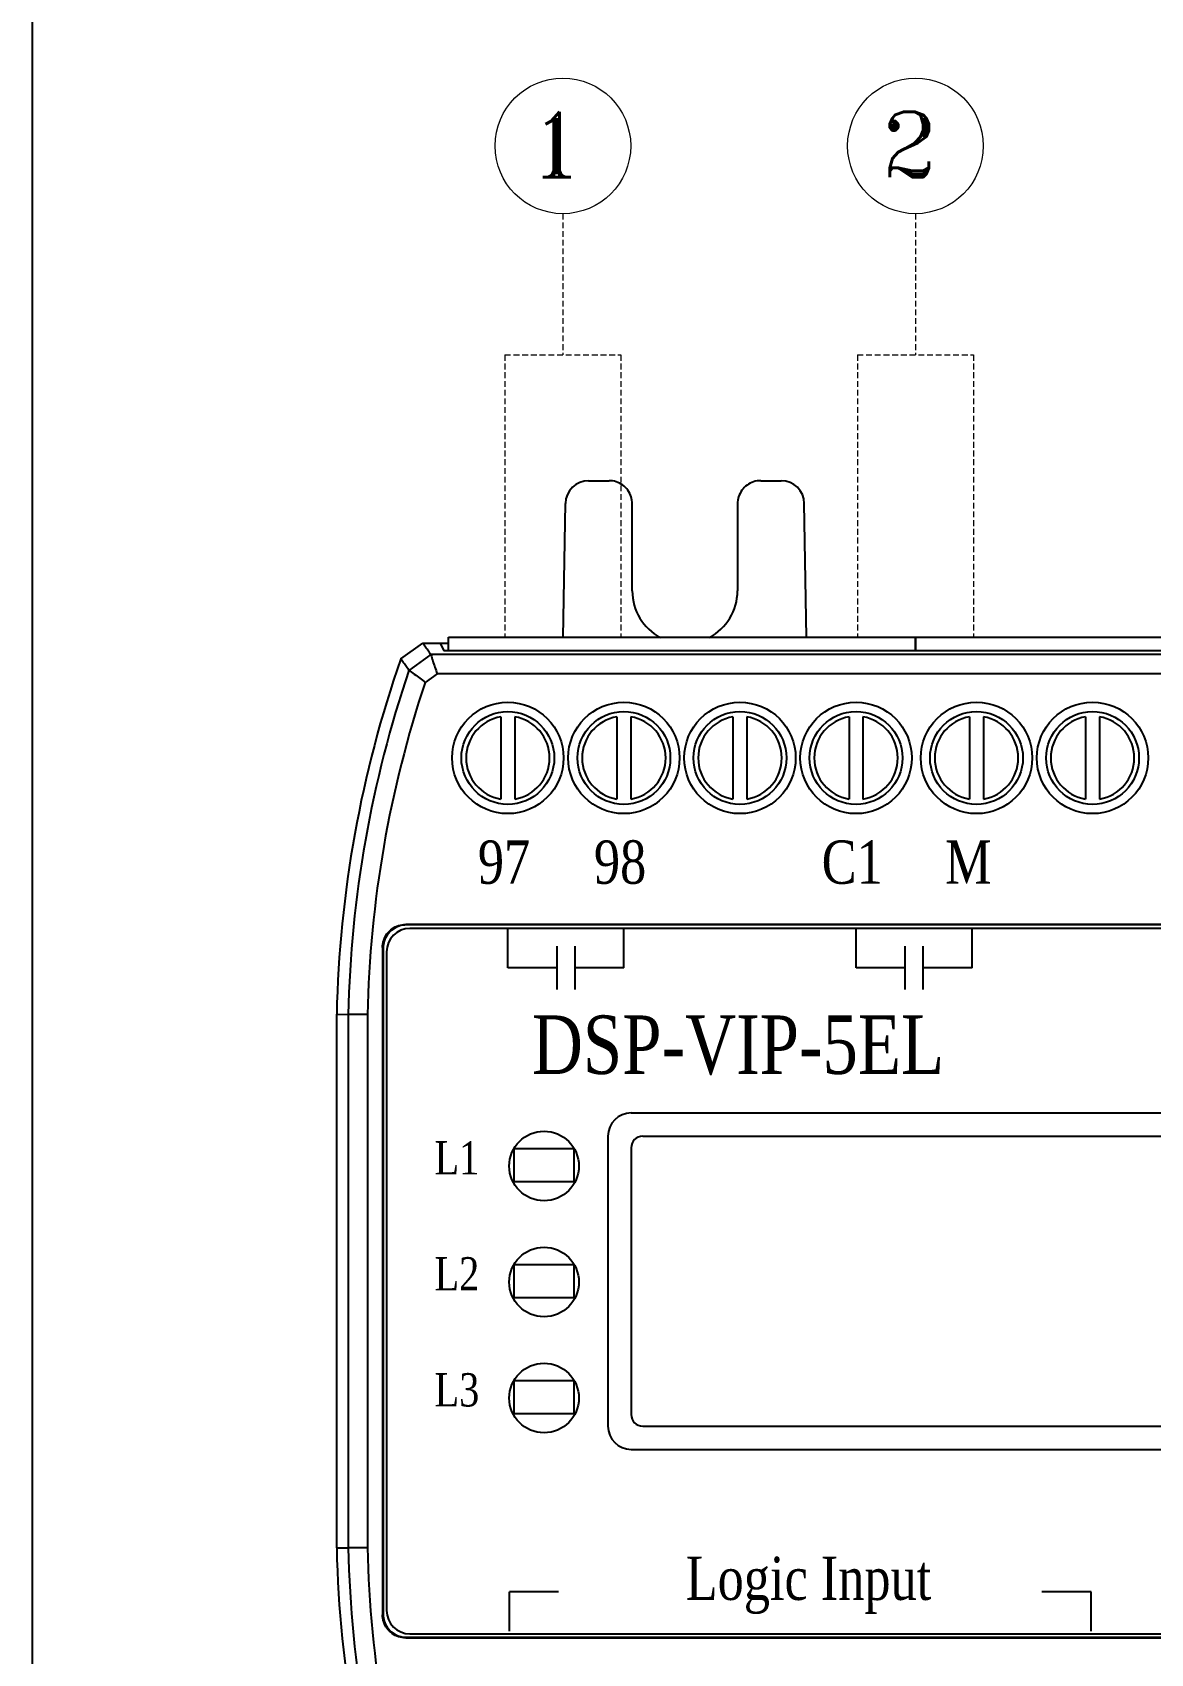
# Model space of a CAD drawing. Header units: millimetres. Extents: x 87 to 927, y 85 to 1088.
# Drawn here: x 87.1 to 135.3, y 613.8 to 683.7 of the extents above; entities that cross this region are included whole.
import ezdxf
from ezdxf.enums import TextEntityAlignment as Align

# ---------------------------------------------------------------- set-up
doc = ezdxf.new("R2010")
doc.units = ezdxf.units.MM
doc.linetypes.add('DASHED2', pattern=[0.375, 0.25, -0.125])
for name, color, linetype in [('03___PRT_ALL_CURVES', 7, 'Continuous'), ('40', 4, 'Continuous'), ('도면층1', 7, 'Continuous')]:
    doc.layers.add(name, color=color, linetype=linetype)
doc.styles.add('SS', font='batang.ttc', dxfattribs={"width": 0.8})
doc.styles.add('STYLE2', font='romant.shx')

msp = doc.modelspace()

# ---------------------------------------------------------------- linework, layer by layer
at = {"color": 1, "linetype": 'DASHED2', "lineweight": 18}
for p, q in [((109.958, 675.871), (109.958, 669.785)), ((125.148, 675.871), (125.148, 669.785)), ((107.458, 669.785), (107.458, 657.615)), ((112.458, 669.785), (112.458, 657.615)), ((122.648, 669.785), (122.648, 657.615)), ((127.648, 669.785), (127.648, 657.615))]:
    msp.add_line(p, q, dxfattribs=at)
at = {"color": 1, "linetype": 'DASHED2', "lineweight": 5}
for p, q in [((107.458, 669.785), (112.458, 669.785)), ((122.648, 669.785), (127.648, 669.785))]:
    msp.add_line(p, q, dxfattribs=at)
at = {"color": 7, "linetype": 'Continuous'}
for p, q in [((111.069, 664.365), (111.946, 664.365)), ((118.482, 664.365), (119.359, 664.365)), ((109.968, 657.615), (110.069, 663.382)), ((112.947, 659.615), (112.947, 663.365)), ((117.481, 663.365), (117.481, 659.615)), ((120.46, 657.615), (120.359, 663.382)), ((105.024, 657.615), (125.149, 657.615)), ((105.024, 657.026), (105.024, 657.615)), ((125.149, 657.615), (125.149, 657.026)), ((125.152, 657.615), (175.402, 657.615)), ((125.152, 657.026), (125.152, 657.615)), ((102.975, 656.693), (103.919, 657.365)), ((104.273, 656.868), (103.327, 656.19)), ((103.919, 657.365), (105.024, 657.365)), ((176.155, 656.869), (104.273, 656.869)), ((104.665, 657.365), (104.835, 657.026)), ((175.593, 657.026), (104.835, 657.026)), ((104.539, 656.041), (104.026, 655.673)), ((175.889, 656.041), (104.539, 656.041)), ((107.287, 654.189), (107.287, 650.64)), ((107.887, 654.189), (107.887, 650.64)), ((112.287, 654.189), (112.287, 650.64)), ((112.887, 654.189), (112.887, 650.64)), ((117.287, 654.189), (117.287, 650.64)), ((117.887, 654.189), (117.887, 650.64)), ((122.287, 654.189), (122.287, 650.64)), ((122.887, 654.189), (122.887, 650.64)), ((127.477, 654.189), (127.477, 650.64)), ((128.077, 654.189), (128.077, 650.64)), ((132.477, 654.189), (132.477, 650.64)), ((133.077, 654.189), (133.077, 650.64)), ((177.239, 645.239), (103.189, 645.239)), ((103.189, 645.239), (103.214, 645.215)), ((177.214, 645.215), (103.214, 645.215)), ((177.064, 645.065), (103.364, 645.065)), ((107.587, 643.366), (107.587, 645.065)), ((112.587, 643.366), (112.587, 645.065)), ((122.587, 643.366), (122.587, 645.065)), ((127.587, 643.366), (127.587, 645.065)), ((102.19, 644.239), (102.19, 615.49)), ((102.19, 644.239), (102.214, 644.215)), ((102.214, 644.215), (102.214, 615.514)), ((109.706, 642.432), (109.706, 644.301)), ((110.486, 642.432), (110.486, 644.301)), ((124.706, 642.432), (124.706, 644.301)), ((125.486, 642.432), (125.486, 644.301)), ((102.364, 644.065), (102.364, 615.665)), ((100.214, 618.365), (100.214, 641.365)), ((100.214, 641.365), (100.71, 641.359)), ((100.71, 641.359), (100.71, 618.37)), ((101.538, 641.359), (100.71, 641.359)), ((101.538, 641.344), (101.538, 618.385)), ((100.214, 618.365), (100.71, 618.37)), ((101.538, 618.37), (100.71, 618.37)), ((107.652, 614.781), (107.652, 616.479)), ((132.712, 614.781), (132.712, 616.479)), ((102.19, 615.49), (102.214, 615.514)), ((103.189, 614.49), (103.214, 614.515)), ((103.189, 614.49), (177.239, 614.49)), ((103.214, 614.515), (177.214, 614.515)), ((103.364, 614.665), (177.064, 614.665))]:
    msp.add_line(p, q, dxfattribs=at)
for p, q in [((109.706, 643.366), (107.587, 643.366)), ((112.587, 643.366), (110.486, 643.366)), ((124.706, 643.366), (122.587, 643.366)), ((127.587, 643.366), (125.486, 643.366)), ((109.771, 616.479), (107.652, 616.479)), ((132.712, 616.479), (130.592, 616.479))]:
    msp.add_line(p, q)
msp.add_lwpolyline([(87.106, 988.9), (927.022, 988.9), (927.022, 407.862), (87.106, 407.862)], close=True)
at = {"color": 0, "linetype": 'ByBlock', "lineweight": 18}
for centre in [(109.958, 678.793), (125.148, 678.793)]:
    msp.add_circle(centre, 2.922, dxfattribs=at)
at = {"color": 7, "linetype": 'Continuous'}
for centre, radius in [((107.587, 652.415), 2.4), ((112.587, 652.415), 2.4), ((117.587, 652.415), 2.4), ((122.587, 652.415), 2.4), ((127.777, 652.415), 2.4), ((132.777, 652.415), 2.4), ((107.587, 652.415), 2), ((112.587, 652.415), 2), ((117.587, 652.415), 2), ((122.587, 652.415), 2), ((127.777, 652.415), 2), ((132.777, 652.415), 2)]:
    msp.add_circle(centre, radius, dxfattribs=at)
for centre, radius, start, end in [((111.069, 663.365), 1, 90, 179), ((119.359, 663.365), 1, 1, 90), ((115.214, 659.615), 2.267, 180, 242.3898), ((115.214, 659.615), 2.267, 297.6102, 0), ((150.202, 640.273), 50, 160.82791, 178.74912), ((150.202, 640.273), 49.504, 161.24388, 178.74287), ((150.202, 640.273), 48.677, 161.5561, 178.73961), ((107.587, 652.415), 1.8, 99.59407, 260.40593), ((107.587, 652.415), 1.8, 279.59407, 80.40593), ((112.587, 652.415), 1.8, 99.59407, 260.40593), ((112.587, 652.415), 1.8, 279.59407, 80.40593), ((117.587, 652.415), 1.8, 99.59407, 260.40593), ((117.587, 652.415), 1.8, 279.59407, 80.40593), ((122.587, 652.415), 1.8, 99.59407, 260.40593), ((122.587, 652.415), 1.8, 279.59407, 80.40593), ((127.777, 652.415), 1.8, 99.59407, 260.40593), ((127.777, 652.415), 1.8, 279.59407, 80.40593), ((132.777, 652.415), 1.8, 99.59407, 260.40593), ((132.777, 652.415), 1.8, 279.59407, 80.40593), ((103.364, 644.065), 1, 90, 180), ((150.202, 619.456), 50, 181.25088, 199.17209), ((150.202, 619.456), 49.504, 181.25713, 198.75612), ((150.202, 619.456), 48.677, 181.26039, 198.4439), ((103.364, 615.665), 1, 180, 270)]:
    msp.add_arc(centre, radius, start, end, dxfattribs=at)
for points, knots in [([(112.947, 663.365), (112.947, 663.469), (112.913, 663.679), (112.769, 663.962), (112.544, 664.187), (112.261, 664.331), (112.051, 664.365), (111.946, 664.365)], [0, 0, 0, 0, 0.312844, 0.625707, 0.9386, 1.251523, 1.564464, 1.564464, 1.564464, 1.564464]), ([(118.482, 664.365), (118.377, 664.365), (118.167, 664.331), (117.884, 664.187), (117.659, 663.962), (117.515, 663.679), (117.481, 663.469), (117.481, 663.365)], [0, 0, 0, 0, 0.312941, 0.625864, 0.938757, 1.25162, 1.564464, 1.564464, 1.564464, 1.564464]), ([(104.273, 656.869), (104.238, 656.917), (104.161, 657.025), (104.043, 657.19), (103.96, 657.307), (103.919, 657.365)], [0, 0, 0, 0, 0.1789919, 0.3978668, 0.6092519, 0.6092519, 0.6092519, 0.6092519]), ([(104.273, 656.869), (104.303, 656.779), (104.349, 656.593), (104.447, 656.32), (104.508, 656.134), (104.539, 656.041)], [0, 0, 0, 0, 0.2828701, 0.5732651, 0.8697537, 0.8697537, 0.8697537, 0.8697537]), ([(103.327, 656.191), (103.292, 656.24), (103.216, 656.349), (103.098, 656.517), (103.016, 656.635), (102.975, 656.693)], [0, 0, 0, 0, 0.1802478, 0.400648, 0.6134957, 0.6134957, 0.6134957, 0.6134957]), ([(103.327, 656.191), (103.402, 656.134), (103.563, 656.031), (103.79, 655.85), (103.947, 655.733), (104.026, 655.673)], [0, 0, 0, 0, 0.2824675, 0.5729897, 0.8701168, 0.8701168, 0.8701168, 0.8701168]), ([(102.19, 644.239), (102.19, 644.343), (102.223, 644.553), (102.367, 644.837), (102.592, 645.061), (102.875, 645.206), (103.085, 645.239), (103.189, 645.239)], [0, 0, 0, 0, 0.31286, 0.625669, 0.938459, 1.251268, 1.564128, 1.564128, 1.564128, 1.564128]), ([(103.214, 645.215), (103.11, 645.215), (102.9, 645.181), (102.616, 645.037), (102.392, 644.812), (102.247, 644.529), (102.214, 644.319), (102.214, 644.215)], [0, 0, 0, 0, 0.31286, 0.625669, 0.938459, 1.251268, 1.564128, 1.564128, 1.564128, 1.564128]), ([(103.189, 614.49), (103.085, 614.49), (102.875, 614.523), (102.592, 614.668), (102.367, 614.893), (102.223, 615.176), (102.19, 615.386), (102.19, 615.49)], [0, 0, 0, 0, 0.31286, 0.625669, 0.938459, 1.251268, 1.564128, 1.564128, 1.564128, 1.564128]), ([(102.214, 615.514), (102.214, 615.41), (102.247, 615.2), (102.392, 614.917), (102.616, 614.692), (102.9, 614.548), (103.11, 614.515), (103.214, 614.515)], [0, 0, 0, 0, 0.31286, 0.625669, 0.938459, 1.251268, 1.564128, 1.564128, 1.564128, 1.564128])]:
    msp.add_open_spline(points, degree=3, knots=knots, dxfattribs=at)
at = {"layer": '03___PRT_ALL_CURVES', "color": 8}
for p, q in [((112.899, 637.115), (149.399, 637.115)), ((111.899, 636.115), (111.899, 623.615)), ((113.399, 636.115), (148.899, 636.115)), ((112.899, 635.615), (112.899, 624.115)), ((113.399, 623.615), (148.899, 623.615)), ((112.899, 622.615), (149.399, 622.615))]:
    msp.add_line(p, q, dxfattribs=at)
at = {"layer": '03___PRT_ALL_CURVES', "color": 4, "linetype": 'Continuous'}
for p, q in [((107.849, 635.565), (107.849, 634.165)), ((110.449, 635.565), (107.849, 635.565)), ((110.449, 634.165), (110.449, 635.565)), ((107.849, 634.165), (110.449, 634.165)), ((107.849, 630.565), (107.849, 629.165)), ((110.449, 630.565), (107.849, 630.565)), ((110.449, 629.165), (110.449, 630.565)), ((107.849, 629.165), (110.449, 629.165)), ((110.449, 625.565), (107.849, 625.565)), ((107.849, 625.565), (107.849, 624.165)), ((110.449, 624.165), (110.449, 625.565)), ((107.849, 624.165), (110.449, 624.165))]:
    msp.add_line(p, q, dxfattribs=at)
at = {"layer": '03___PRT_ALL_CURVES', "color": 8}
for centre, radius, start, end in [((112.899, 636.115), 1, 90, 180), ((113.399, 635.615), 0.5, 90, 180), ((113.399, 624.115), 0.5, 180, 270), ((112.899, 623.615), 1, 180, 270)]:
    msp.add_arc(centre, radius, start, end, dxfattribs=at)
at = {"layer": '도면층1'}
for centre in [(109.148, 634.827), (109.148, 629.827), (109.148, 624.827)]:
    msp.add_circle(centre, 1.5, dxfattribs=at)

# ---------------------------------------------------------------- texts
at = {"color": 0, "style": 'STYLE2'}
for s, p in [('1', (108.486, 677.448)), ('2', (123.676, 677.448))]:
    msp.add_text(s, height=2.815, dxfattribs=at).set_placement(p)
at = {"color": 7, "linetype": 'Continuous', "style": 'SS', "width": 0.8}
msp.add_text('DSP-VIP-5EL', height=2.52, dxfattribs=at).set_placement((108.623, 638.798))
at = {"layer": '40', "color": 0, "style": 'SS', "width": 0.8}
for s, height, p in [('97', 1.8658, (107.423, 646.994)), ('98', 1.8658, (112.423, 646.994)), ('C1', 1.8658, (122.423, 646.994)), ('M', 1.866, (127.423, 646.994)), ('L1', 1.4352, (105.394, 634.464)), ('L2', 1.4352, (105.394, 629.464)), ('L3', 1.4352, (105.394, 624.464)), ('Logic Input', 1.86576, (120.539, 616.127))]:
    msp.add_text(s, height=height, dxfattribs=at).set_placement(p, align=Align.CENTER)

doc.saveas('drawing.dxf')
